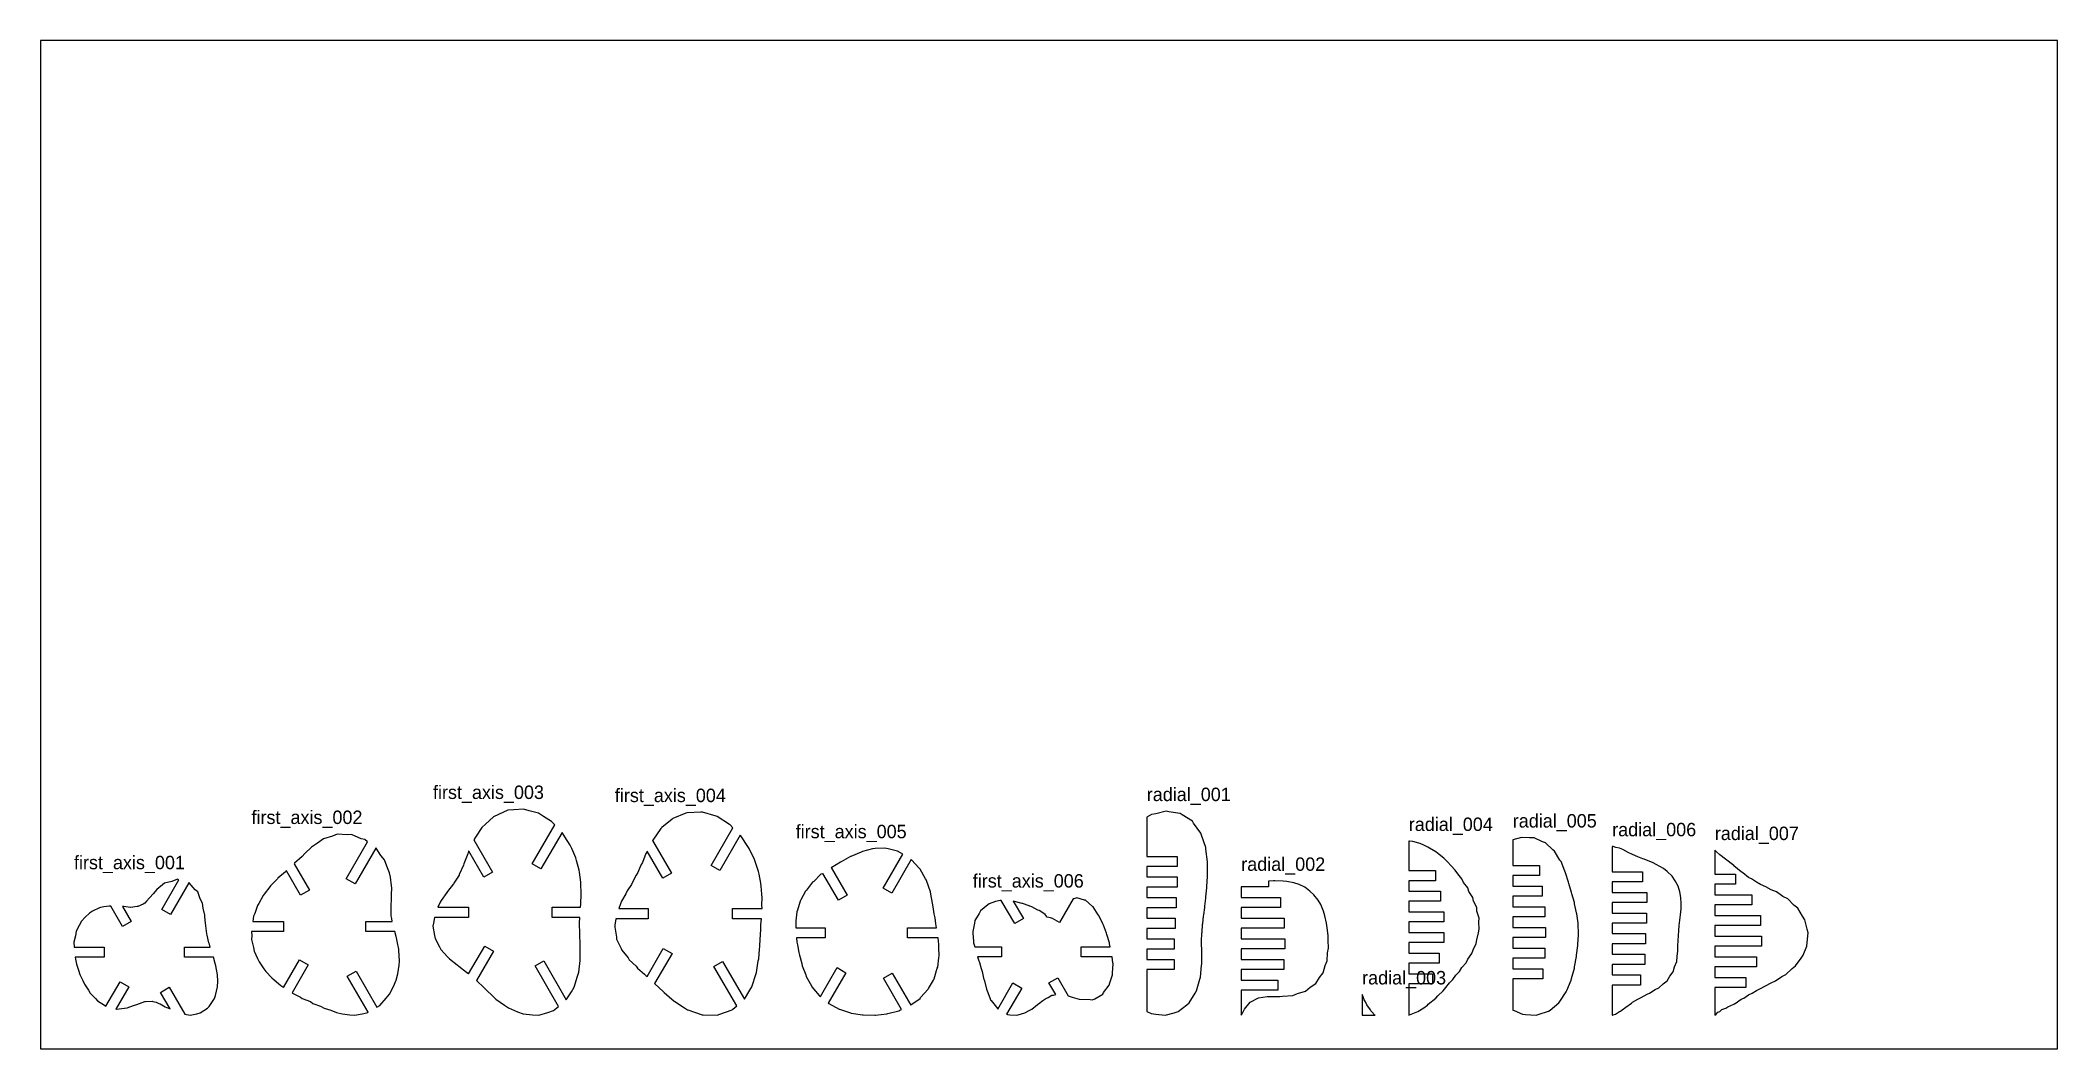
# Model space of a CAD drawing. Header units: metres. Extents: x 0 to 600, y 0 to 300.
import ezdxf

# ---------------------------------------------------------------- set-up
doc = ezdxf.new("R2010")
doc.units = ezdxf.units.M

msp = doc.modelspace()

# ---------------------------------------------------------------- linework, layer by layer
at = {"layer": 'first_axis_001'}
for p, q in [((36.959534, 49.276142), (34.65048, 47.376004)), ((36.126244, 41.400596), (41.232339, 50.244613)), ((39.105792, 49.737166), (36.959534, 49.276142)), ((44.182113, 49.35377), (38.72432, 39.900596)), ((40.833091, 50.386041), (39.105792, 49.737166)), ((41.232339, 50.244613), (40.833091, 50.386041)), ((44.304233, 49.33931), (44.182113, 49.35377)), ((46.07016, 47.254191), (44.304233, 49.33931)), ((17.921898, 42.006483), (17.600833, 41.870918)), ((18.854712, 42.153961), (17.921898, 42.006483)), ((20.421809, 42.371813), (18.854712, 42.153961)), ((20.917519, 42.38321), (20.421809, 42.371813)), ((24.428516, 36.301985), (20.917519, 42.38321)), ((24.878966, 42.298183), (24.448108, 42.268051)), ((24.448108, 42.268051), (27.026592, 37.801985)), ((26.673012, 42.032287), (24.878966, 42.298183)), ((26.782622, 42.024627), (26.673012, 42.032287)), ((26.812349, 42.02236), (26.782622, 42.024627)), ((28.796363, 42.289477), (26.812349, 42.02236)), ((29.000306, 42.279648), (28.796363, 42.289477)), ((30.548959, 42.986815), (29.000306, 42.279648)), ((31.060117, 43.305461), (30.548959, 42.986815)), ((31.530323, 43.861155), (31.060117, 43.305461)), ((33.512656, 46.105533), (31.530323, 43.861155)), ((34.65048, 47.376004), (33.512656, 46.105533)), ((46.814478, 46.69128), (46.07016, 47.254191)), ((47.532443, 44.55462), (46.814478, 46.69128)), ((48.254384, 43.255553), (47.532443, 44.55462)), ((48.378397, 41.823069), (48.254384, 43.255553)), ((11.554703, 36.623205), (10.698297, 34.968747)), ((12.257926, 37.936738), (11.554703, 36.623205)), ((13.333603, 39.103136), (12.257926, 37.936738)), ((14.623088, 40.313167), (13.333603, 39.103136)), ((15.530458, 40.911814), (14.623088, 40.313167)), ((17.600833, 41.870918), (15.530458, 40.911814)), ((27.026592, 37.801985), (24.428516, 36.301985)), ((38.72432, 39.900596), (36.126244, 41.400596)), ((48.912763, 39.749269), (48.378397, 41.823069)), ((48.897202, 39.211433), (48.912763, 39.749269)), ((49.155395, 37.321026), (48.897202, 39.211433)), ((49.194271, 36.689365), (49.155395, 37.321026)), ((49.24797, 36.56086), (49.194271, 36.689365)), ((49.505311, 34.167858), (49.24797, 36.56086)), ((10.420855, 33.568657), (10, 31.685384)), ((10, 31.685384), (10.06702, 30.220761)), ((10.06702, 30.220761), (19.003266, 30.220761)), ((10.698297, 34.968747), (10.420855, 33.568657)), ((19.003266, 30.220761), (19.003266, 27.220761)), ((42.865703, 27.220761), (42.865703, 30.220761)), ((42.865703, 30.220761), (50.546016, 30.220761)), ((49.654179, 33.731683), (49.505311, 34.167858)), ((50.139864, 31.532948), (49.654179, 33.731683)), ((50.279194, 31.069859), (50.139864, 31.532948)), ((50.546016, 30.220761), (50.279194, 31.069859)), ((19.003266, 27.220761), (10.328532, 27.220761)), ((10.328532, 27.220761), (10.457961, 26.654775)), ((10.457961, 26.654775), (10.727796, 25.108445)), ((10.727796, 25.108445), (11.386564, 23.318781)), ((51.475657, 27.220761), (42.865703, 27.220761)), ((52.034357, 25.349724), (51.475657, 27.220761)), ((52.220017, 24.601924), (52.034357, 25.349724)), ((52.690646, 22.015822), (52.220017, 24.601924)), ((11.386564, 23.318781), (11.782532, 22.049827)), ((11.782532, 22.049827), (12.67992, 20.239894)), ((12.67992, 20.239894), (13.149147, 19.176583)), ((13.149147, 19.176583), (14.316747, 17.431428)), ((19.518708, 12.6355), (23.72911, 19.928131)), ((26.327186, 18.428131), (22.461432, 11.732448)), ((23.72911, 19.928131), (26.327186, 18.428131)), ((35.713899, 16.755128), (38.311975, 18.255128)), ((38.311975, 18.255128), (42.930855, 10.254993)), ((52.138559, 15.809796), (52.73798, 18.442572)), ((52.799822, 20.070732), (52.690646, 22.015822)), ((52.73798, 18.442572), (52.799822, 20.070732)), ((14.316747, 17.431428), (14.861086, 16.533228)), ((14.861086, 16.533228), (16.411955, 14.941272)), ((16.411955, 14.941272), (17.0027, 14.258226)), ((17.0027, 14.258226), (19.129377, 12.930067)), ((19.129377, 12.930067), (19.518708, 12.6355)), ((22.619447, 11.718153), (25.815962, 12.123021)), ((25.815962, 12.123021), (27.747385, 12.867799)), ((27.747385, 12.867799), (28.718299, 13.168928)), ((28.718299, 13.168928), (30.272153, 13.739038)), ((30.272153, 13.739038), (31.107279, 14.008011)), ((31.107279, 14.008011), (31.289018, 13.98825)), ((31.289018, 13.98825), (33.249876, 14.085152)), ((33.249876, 14.085152), (33.443382, 14.028713)), ((33.443382, 14.028713), (34.398531, 13.785423)), ((34.398531, 13.785423), (35.279597, 13.459849)), ((35.279597, 13.459849), (35.599877, 13.365038)), ((35.599877, 13.365038), (37.105376, 12.47525)), ((38.562491, 11.821222), (35.713899, 16.755128)), ((37.105376, 12.47525), (38.562491, 11.821222)), ((47.5118, 10.65746), (49.701701, 12.085666)), ((49.701701, 12.085666), (50.222634, 12.572993)), ((50.222634, 12.572993), (51.807861, 14.961018)), ((51.807861, 14.961018), (52.138559, 15.809796)), ((22.461432, 11.732448), (22.491565, 11.723606)), ((22.491565, 11.723606), (22.578433, 11.709119)), ((22.578433, 11.709119), (22.619447, 11.718153)), ((42.930855, 10.254993), (44.545876, 10)), ((44.545876, 10), (46.499785, 10.387464)), ((46.499785, 10.387464), (47.5118, 10.65746))]:
    msp.add_line(p, q, dxfattribs=at)
at = {"layer": 'first_axis_002'}
for p, q in [((82.457876, 61.128661), (80.686579, 59.973167)), ((84.183689, 62.444949), (82.457876, 61.128661)), ((86.875351, 63.185437), (84.183689, 62.444949)), ((88.258744, 63.839392), (86.875351, 63.185437)), ((91.354493, 63.587057), (88.258744, 63.839392)), ((90.996081, 50.540044), (97.336212, 61.521473)), ((92.51552, 63.759325), (91.354493, 63.587057)), ((95.394545, 62.47757), (92.51552, 63.759325)), ((96.492766, 62.257871), (95.394545, 62.47757)), ((97.336212, 61.521473), (96.492766, 62.257871)), ((75.6264, 55.163316), (75.491347, 54.978849)), ((75.491347, 54.978849), (80.008217, 47.155401)), ((77.827456, 57.207081), (75.6264, 55.163316)), ((78.664949, 58.076774), (77.827456, 57.207081)), ((80.686579, 59.973167), (78.664949, 58.076774)), ((99.737192, 59.680093), (93.594157, 49.040044)), ((99.833342, 59.620651), (99.737192, 59.680093)), ((101.292642, 57.464453), (99.833342, 59.620651)), ((102.316315, 56.201392), (101.292642, 57.464453)), ((103.061862, 54.299416), (102.316315, 56.201392)), ((103.848395, 52.357371), (103.061862, 54.299416)), ((68.256901, 48.165497), (66.558836, 45.977133)), ((68.46932, 48.473884), (68.256901, 48.165497)), ((70.506697, 50.485721), (68.46932, 48.473884)), ((70.649423, 50.705714), (70.506697, 50.485721)), ((72.892701, 52.601168), (70.649423, 50.705714)), ((73.031787, 52.815677), (72.892701, 52.601168)), ((73.196153, 52.954242), (73.031787, 52.815677)), ((77.410141, 45.655401), (73.196153, 52.954242)), ((93.594157, 49.040044), (90.996081, 50.540044)), ((104.098368, 51.048058), (103.848395, 52.357371)), ((104.477048, 48.435496), (104.098368, 51.048058)), ((104.503012, 47.895384), (104.477048, 48.435496)), ((64.588804, 42.609857), (63.78635, 40.18427)), ((64.979481, 43.204206), (64.588804, 42.609857)), ((66.251891, 45.544816), (64.979481, 43.204206)), ((66.558836, 45.977133), (66.251891, 45.544816)), ((80.008217, 47.155401), (77.410141, 45.655401)), ((104.309321, 41.548817), (104.311517, 42.183109)), ((104.311517, 42.183109), (104.450767, 44.757309)), ((104.450097, 44.940043), (104.46638, 45.781056)), ((104.450767, 44.757309), (104.450097, 44.940043)), ((104.46638, 45.781056), (104.503012, 47.895384)), ((63.374682, 39.388944), (63.168143, 37.831954)), ((63.168143, 37.831954), (72.343423, 37.831954)), ((63.78635, 40.18427), (63.374682, 39.388944)), ((72.343423, 37.831954), (72.343423, 34.831954)), ((96.851845, 34.831954), (96.851845, 37.831954)), ((96.851845, 37.831954), (104.662707, 37.831954)), ((104.385611, 39.543687), (104.309321, 41.548817)), ((104.492653, 38.715109), (104.385611, 39.543687)), ((104.662707, 37.831954), (104.492653, 38.715109)), ((62.878348, 33.574236), (62.799822, 32.430926)), ((62.799822, 32.430926), (63.375605, 30.142713)), ((72.343423, 34.831954), (62.804107, 34.831954)), ((62.804107, 34.831954), (62.878348, 33.574236)), ((63.375605, 30.142713), (63.609673, 28.994638)), ((105.398806, 34.831954), (96.851845, 34.831954)), ((105.790416, 33.379973), (105.398806, 34.831954)), ((105.919383, 32.976362), (105.790416, 33.379973)), ((106.339516, 31.031958), (105.919383, 32.976362)), ((106.60583, 29.649321), (106.339516, 31.031958)), ((63.609673, 28.994638), (64.59645, 26.814224)), ((64.59645, 26.814224), (65.098928, 25.806462)), ((65.098928, 25.806462), (66.477393, 23.753767)), ((72.337546, 18.222513), (77.09431, 26.461471)), ((79.692386, 24.961471), (74.859686, 16.590988)), ((77.09431, 26.461471), (79.692386, 24.961471)), ((106.29135, 22.23405), (106.700076, 24.859966)), ((106.625042, 29.333002), (106.60583, 29.649321)), ((106.779856, 26.027577), (106.625042, 29.333002)), ((106.700076, 24.859966), (106.779856, 26.027577)), ((66.477393, 23.753767), (67.113867, 22.961711)), ((67.113867, 22.961711), (68.855521, 21.07424)), ((68.855521, 21.07424), (69.496141, 20.483137)), ((69.496141, 20.483137), (71.547823, 18.808804)), ((71.547823, 18.808804), (72.131746, 18.35114)), ((72.131746, 18.35114), (72.337546, 18.222513)), ((91.300865, 21.595962), (93.898941, 23.095962)), ((97.514702, 10.83328), (91.300865, 21.595962)), ((93.898941, 23.095962), (100.113604, 12.331849)), ((103.87824, 16.186813), (105.020603, 18.461496)), ((105.020603, 18.461496), (105.816975, 20.334308)), ((105.816975, 20.334308), (106.29135, 22.23405)), ((74.859686, 16.590988), (74.950816, 16.522851)), ((74.950816, 16.522851), (77.345709, 15.355786)), ((77.345709, 15.355786), (77.915823, 14.924591)), ((77.915823, 14.924591), (80.302432, 13.98372)), ((80.302432, 13.98372), (81.031734, 13.445572)), ((81.031734, 13.445572), (83.289726, 12.686969)), ((83.289726, 12.686969), (84.373998, 12.001063)), ((84.373998, 12.001063), (86.406971, 11.423106)), ((100.113604, 12.331849), (100.975298, 12.870431)), ((100.975298, 12.870431), (102.886586, 14.990026)), ((102.886586, 14.990026), (103.87824, 16.186813)), ((86.406971, 11.423106), (88.06054, 10.711961)), ((88.06054, 10.711961), (89.804769, 10.379158)), ((89.804769, 10.379158), (92.086873, 10.025215)), ((92.086873, 10.025215), (93.531066, 10)), ((93.531066, 10), (96.174308, 10.460064)), ((96.174308, 10.460064), (97.387783, 10.760681)), ((97.387783, 10.760681), (97.514702, 10.83328))]:
    msp.add_line(p, q, dxfattribs=at)
at = {"layer": 'first_axis_003'}
for p, q in [((132.378315, 66.791348), (131.279045, 65.797841)), ((134.753382, 69.005327), (132.378315, 66.791348)), ((136.306501, 69.661612), (134.753382, 69.005327)), ((139.026555, 70.94259), (136.306501, 69.661612)), ((140.825507, 71.009243), (139.026555, 70.94259)), ((143.662033, 71.282463), (140.825507, 71.009243)), ((145.421631, 70.724056), (143.662033, 71.282463)), ((148.148466, 70.051271), (145.421631, 70.724056)), ((146.299434, 55.015043), (152.976018, 66.579225)), ((149.637121, 69.03313), (148.148466, 70.051271)), ((152.077373, 67.564338), (149.637121, 69.03313)), ((152.976018, 66.579225), (152.077373, 67.564338)), ((129.401617, 62.894997), (128.944469, 62.170932)), ((128.944469, 62.170932), (134.497064, 52.553557)), ((131.279045, 65.797841), (129.401617, 62.894997)), ((155.154185, 64.351922), (148.89751, 53.515043)), ((155.236464, 64.268453), (155.154185, 64.351922)), ((155.991688, 63.071637), (155.236464, 64.268453)), ((157.597467, 60.581255), (155.991688, 63.071637)), ((158.068411, 59.544782), (157.597467, 60.581255)), ((125.847518, 54.551543), (124.616242, 51.863199)), ((125.966403, 54.947783), (125.847518, 54.551543)), ((127.111693, 58.0156), (125.966403, 54.947783)), ((127.387645, 58.719667), (127.111693, 58.0156)), ((127.424388, 58.803791), (127.387645, 58.719667)), ((131.898987, 51.053557), (127.424388, 58.803791)), ((148.89751, 53.515043), (146.299434, 55.015043)), ((159.238168, 56.799357), (158.068411, 59.544782)), ((159.503139, 55.972372), (159.238168, 56.799357)), ((160.263914, 53.092313), (159.503139, 55.972372)), ((122.885482, 49.067614), (121.14498, 46.788956)), ((123.008179, 49.278373), (122.885482, 49.067614)), ((124.53348, 51.637189), (123.008179, 49.278373)), ((124.616242, 51.863199), (124.53348, 51.637189)), ((134.497064, 52.553557), (131.898987, 51.053557)), ((160.38493, 52.476912), (160.263914, 53.092313)), ((160.774306, 49.547586), (160.38493, 52.476912)), ((160.804303, 49.129734), (160.774306, 49.547586)), ((160.878347, 46.213837), (160.804303, 49.129734)), ((118.905775, 43.564595), (118.238143, 42.063147)), ((118.238143, 42.063147), (127.304655, 42.063147)), ((119.261776, 44.053342), (118.905775, 43.564595)), ((120.909524, 46.483815), (119.261776, 44.053342)), ((121.14498, 46.788956), (120.909524, 46.483815)), ((127.304655, 42.063147), (127.304655, 39.063147)), ((152.242607, 39.063147), (152.242607, 42.063147)), ((152.242607, 42.063147), (160.641174, 42.063147)), ((160.641174, 42.063147), (160.710699, 42.992628)), ((160.710699, 42.992628), (160.724672, 43.107493)), ((160.724672, 43.107493), (160.867605, 45.968932)), ((160.867605, 45.968932), (160.878347, 46.213837)), ((116.944663, 37.376276), (116.779856, 36.483878)), ((116.779856, 36.483878), (117.260274, 33.716394)), ((117.198603, 39.063147), (116.944663, 37.376276)), ((127.304655, 39.063147), (117.198603, 39.063147)), ((160.449989, 39.063147), (152.242607, 39.063147)), ((160.373528, 37.249518), (160.377453, 37.313745)), ((160.42976, 34.293437), (160.373528, 37.249518)), ((160.377453, 37.313745), (160.449989, 39.063147)), ((117.260274, 33.716394), (117.40186, 32.803117)), ((117.40186, 32.803117), (118.741224, 30.27752)), ((118.741224, 30.27752), (119.149882, 29.502319)), ((127.389866, 22.26271), (132.153774, 30.514042)), ((132.153774, 30.514042), (134.751851, 29.014042)), ((160.431908, 34.103049), (160.42976, 34.293437)), ((160.582401, 30.913735), (160.431908, 34.103049)), ((160.588471, 30.454058), (160.582401, 30.913735)), ((160.60123, 27.046613), (160.588471, 30.454058)), ((119.149882, 29.502319), (121.126201, 27.337224)), ((121.126201, 27.337224), (121.652589, 26.767558)), ((121.652589, 26.767558), (123.933205, 24.923708)), ((123.933205, 24.923708), (124.443018, 24.514175)), ((124.443018, 24.514175), (126.720818, 22.796863)), ((134.751851, 29.014042), (129.70542, 20.273367)), ((147.163618, 24.614442), (149.761694, 26.114442)), ((154.133976, 12.541427), (147.163618, 24.614442)), ((149.761694, 26.114442), (156.426851, 14.570052)), ((160.125895, 22.745856), (160.533943, 26.198045)), ((160.533943, 26.198045), (160.60123, 27.046613)), ((126.720818, 22.796863), (127.180854, 22.440028)), ((127.180854, 22.440028), (127.389866, 22.26271)), ((129.70542, 20.273367), (129.790837, 20.195335)), ((129.790837, 20.195335), (131.879942, 18.197418)), ((131.879942, 18.197418), (132.462867, 17.587391)), ((157.9863, 16.953947), (158.766702, 18.321474)), ((158.766702, 18.321474), (159.803045, 21.525906)), ((159.803045, 21.525906), (160.125895, 22.745856)), ((132.462867, 17.587391), (134.683452, 15.5589)), ((134.683452, 15.5589), (135.523183, 14.736293)), ((135.523183, 14.736293), (138.005085, 12.990388)), ((138.005085, 12.990388), (139.22694, 12.100258)), ((139.22694, 12.100258), (141.959033, 10.979931)), ((152.635914, 11.381426), (154.133976, 12.541427)), ((156.426851, 14.570052), (157.9863, 16.953947)), ((141.959033, 10.979931), (143.568957, 10.328455)), ((143.568957, 10.328455), (146.402262, 10.098206)), ((146.402262, 10.098206), (148.220963, 10)), ((148.220963, 10), (150.920991, 10.790233)), ((150.920991, 10.790233), (152.635914, 11.381426))]:
    msp.add_line(p, q, dxfattribs=at)
at = {"layer": 'first_axis_004'}
for p, q in [((187.891542, 68.29017), (184.890719, 65.801873)), ((188.081314, 68.461685), (187.891542, 68.29017)), ((191.978335, 70.018863), (188.081314, 68.461685)), ((192.350273, 70.176029), (191.978335, 70.018863)), ((196.495268, 70.342168), (192.350273, 70.176029)), ((196.920049, 70.357907), (196.495268, 70.342168)), ((200.987596, 69.158304), (196.920049, 70.357907)), ((201.310955, 69.055687), (200.987596, 69.158304)), ((205.021266, 66.680475), (201.310955, 69.055687)), ((205.15199, 66.591069), (205.021266, 66.680475)), ((206.008004, 65.713388), (205.15199, 66.591069)), ((182.164414, 62.025425), (182.118038, 61.977165)), ((182.118038, 61.977165), (187.766092, 52.194449)), ((184.534833, 65.495117), (182.164414, 62.025425)), ((184.55656, 65.51076), (184.534833, 65.495117)), ((184.890719, 65.801873), (184.55656, 65.51076)), ((199.514178, 54.465752), (206.008004, 65.713388)), ((208.182358, 63.479479), (202.112255, 52.965752)), ((208.264182, 63.395221), (208.182358, 63.479479)), ((208.318733, 63.324978), (208.264182, 63.395221)), ((210.650421, 59.86831), (208.318733, 63.324978)), ((178.619892, 54.630938), (177.728868, 52.456011)), ((179.069512, 55.344975), (178.619892, 54.630938)), ((180.068631, 58.034568), (179.069512, 55.344975)), ((180.447379, 58.542667), (180.068631, 58.034568)), ((180.531108, 58.725808), (180.447379, 58.542667)), ((185.168015, 50.694449), (180.531108, 58.725808)), ((202.112255, 52.965752), (199.514178, 54.465752)), ((210.812739, 59.55495), (210.650421, 59.86831)), ((212.40099, 56.267868), (210.812739, 59.55495)), ((212.58972, 55.700997), (212.40099, 56.267868)), ((213.597896, 52.710484), (212.58972, 55.700997)), ((175.788449, 48.850079), (174.576617, 46.93791)), ((176.242369, 49.727612), (175.788449, 48.850079)), ((177.257354, 51.620605), (176.242369, 49.727612)), ((177.728868, 52.456011), (177.257354, 51.620605)), ((187.766092, 52.194449), (185.168015, 50.694449)), ((213.751293, 51.923126), (213.597896, 52.710484)), ((214.308481, 49.254717), (213.751293, 51.923126)), ((214.401109, 48.302997), (214.308481, 49.254717)), ((214.612181, 45.94146), (214.401109, 48.302997)), ((172.59751, 43.097877), (172.008582, 41.655958)), ((172.883346, 43.876282), (172.59751, 43.097877)), ((174.183853, 46.083554), (172.883346, 43.876282)), ((174.576617, 46.93791), (174.183853, 46.083554)), ((214.655199, 44.88551), (214.612181, 45.94146)), ((214.626276, 42.791466), (214.655199, 44.88551)), ((214.64706, 41.680094), (214.626276, 42.791466)), ((170.906725, 36.765099), (170.878347, 36.197527)), ((170.878347, 36.197527), (171.330885, 33.126579)), ((171.192261, 38.655958), (170.906725, 36.765099)), ((180.811343, 38.655958), (171.192261, 38.655958)), ((172.008582, 41.655958), (180.811343, 41.655958)), ((180.811343, 41.655958), (180.811343, 38.655958)), ((205.892955, 38.655958), (205.892955, 41.655958)), ((205.892955, 41.655958), (214.645083, 41.655958)), ((214.50127, 38.655958), (205.892955, 38.655958)), ((214.30337, 35.695061), (214.322608, 36.808831)), ((214.322608, 36.808831), (214.501361, 38.645908)), ((214.501361, 38.645908), (214.50127, 38.655958)), ((214.645083, 41.655958), (214.64706, 41.680094)), ((171.330885, 33.126579), (171.41054, 32.615518)), ((171.41054, 32.615518), (172.731203, 29.828293)), ((213.859872, 29.558555), (214.015975, 30.440673)), ((214.015975, 30.440673), (214.092675, 32.710039)), ((214.092675, 32.710039), (214.173341, 33.74843)), ((214.173341, 33.74843), (214.30337, 35.695061)), ((172.731203, 29.828293), (172.920482, 29.323307)), ((172.920482, 29.323307), (174.799767, 26.987258)), ((174.799767, 26.987258), (175.107452, 26.468142)), ((175.107452, 26.468142), (177.194025, 24.50353)), ((177.194025, 24.50353), (177.607263, 23.984006)), ((180.438488, 21.425687), (185.28662, 29.822898)), ((187.884697, 28.322898), (182.705582, 19.352409)), ((185.28662, 29.822898), (187.884697, 28.322898)), ((200.324272, 24.443041), (202.922349, 25.943041)), ((207.106648, 12.695622), (200.324272, 24.443041)), ((202.922349, 25.943041), (209.384804, 14.749741)), ((213.048943, 22.685447), (213.51874, 26.119736)), ((213.51874, 26.119736), (213.723191, 26.758618)), ((213.723191, 26.758618), (213.859872, 29.558555)), ((177.607263, 23.984006), (179.708022, 22.1485)), ((179.708022, 22.1485), (180.181968, 21.662078)), ((180.181968, 21.662078), (180.438488, 21.425687)), ((182.705582, 19.352409), (182.792112, 19.276304)), ((182.792112, 19.276304), (185.199528, 16.981824)), ((211.028651, 17.386636), (211.614662, 18.36614)), ((211.614662, 18.36614), (211.660229, 18.419956)), ((211.660229, 18.419956), (212.871294, 22.347433)), ((212.871294, 22.347433), (213.048943, 22.685447)), ((185.199528, 16.981824), (185.571297, 16.700279)), ((185.571297, 16.700279), (188.560899, 14.12956)), ((188.560899, 14.12956), (188.747962, 14.013618)), ((188.747962, 14.013618), (191.593383, 12.182769)), ((191.593383, 12.182769), (192.516584, 11.597756)), ((206.010293, 11.771512), (207.106648, 12.695622)), ((209.384804, 14.749741), (211.028651, 17.386636)), ((192.516584, 11.597756), (192.58473, 11.57018)), ((192.58473, 11.57018), (196.85219, 10.102123)), ((196.85219, 10.102123), (197.15277, 10.085892)), ((197.15277, 10.085892), (201.424812, 10)), ((201.424812, 10), (201.809347, 10.132562)), ((201.809347, 10.132562), (205.719481, 11.517511)), ((205.719481, 11.517511), (206.010293, 11.771512))]:
    msp.add_line(p, q, dxfattribs=at)
at = {"layer": 'first_axis_005'}
for p, q in [((237.946639, 55.525695), (235.377865, 53.888482)), ((238.208266, 55.574202), (237.946639, 55.525695)), ((240.973305, 57.147576), (238.208266, 55.574202)), ((241.073808, 57.199424), (240.973305, 57.147576)), ((241.08113, 57.205233), (241.073808, 57.199424)), ((244.171427, 58.492255), (241.08113, 57.205233)), ((244.514593, 58.64451), (244.171427, 58.492255)), ((247.524236, 59.421365), (244.514593, 58.64451)), ((248.257308, 59.508971), (247.524236, 59.421365)), ((251.163425, 59.604422), (248.257308, 59.508971)), ((250.665469, 47.799637), (256.490396, 57.888707)), ((252.132451, 59.424189), (251.163425, 59.604422)), ((254.905172, 58.737436), (252.132451, 59.424189)), ((259.008789, 56.250692), (253.263545, 46.299637)), ((255.839167, 58.274145), (254.905172, 58.737436)), ((256.490396, 57.888707), (255.839167, 58.274145)), ((259.096417, 56.176488), (259.008789, 56.250692)), ((261.415507, 53.742785), (259.096417, 56.176488)), ((229.673035, 49.582476), (227.848363, 47.175376)), ((230.012024, 49.783706), (229.673035, 49.582476)), ((232.180449, 51.87773), (230.012024, 49.783706)), ((232.585141, 52.011533), (232.180449, 51.87773)), ((232.775271, 52.154909), (232.585141, 52.011533)), ((237.374175, 44.189374), (232.775271, 52.154909)), ((235.377865, 53.888482), (235.251992, 53.865102)), ((235.251992, 53.865102), (239.972251, 45.689374)), ((261.709746, 53.361262), (261.415507, 53.742785)), ((263.307037, 50.575017), (261.709746, 53.361262)), ((263.578051, 50.087206), (263.307037, 50.575017)), ((263.607717, 50.013143), (263.578051, 50.087206)), ((264.709022, 46.619754), (263.607717, 50.013143)), ((226.017079, 43.898745), (225.156225, 41.158285)), ((226.21439, 44.260979), (226.017079, 43.898745)), ((227.581823, 46.903565), (226.21439, 44.260979)), ((227.848363, 47.175376), (227.581823, 46.903565)), ((239.972251, 45.689374), (237.374175, 44.189374)), ((253.263545, 46.299637), (250.665469, 47.799637)), ((264.868793, 45.978576), (264.709022, 46.619754)), ((265.375232, 43.265566), (264.868793, 45.978576)), ((265.586088, 42.213348), (265.375232, 43.265566)), ((265.850943, 40.119358), (265.586088, 42.213348)), ((224.663427, 37.374473), (224.655199, 35.983907)), ((225.045024, 40.678025), (224.657143, 37.985127)), ((224.657143, 37.985127), (224.663427, 37.374473)), ((225.156225, 41.158285), (225.045024, 40.678025)), ((266.113278, 38.900393), (265.850943, 40.119358)), ((266.335578, 37.117017), (266.113278, 38.900393)), ((266.584907, 35.983907), (266.335578, 37.117017)), ((224.655199, 35.983907), (233.381182, 35.983907)), ((233.381182, 32.983907), (224.89114, 32.983907)), ((224.89114, 32.983907), (225.01811, 31.714551)), ((225.01811, 31.714551), (225.216488, 30.919311)), ((225.216488, 30.919311), (225.640974, 28.582931)), ((233.381182, 35.983907), (233.381182, 32.983907)), ((257.892172, 32.983907), (257.892172, 35.983907)), ((257.892172, 35.983907), (266.584907, 35.983907)), ((267.020036, 32.983907), (257.892172, 32.983907)), ((267.248945, 30.955739), (267.020036, 32.983907)), ((267.255236, 30.061702), (267.248945, 30.955739)), ((267.330873, 27.634567), (267.255236, 30.061702)), ((225.640974, 28.582931), (225.82361, 27.772561)), ((225.82361, 27.772561), (226.472019, 25.326939)), ((226.472019, 25.326939), (226.620923, 24.602475)), ((226.620923, 24.602475), (227.639944, 21.953839)), ((232.002674, 15.474729), (236.982213, 24.099544)), ((236.982213, 24.099544), (239.58029, 22.599544)), ((266.762547, 23.923411), (266.906459, 24.207456)), ((266.906459, 24.207456), (267.205637, 27.03368)), ((267.205637, 27.03368), (267.330873, 27.634567)), ((227.639944, 21.953839), (227.781247, 21.442823)), ((227.781247, 21.442823), (229.343806, 18.678204)), ((229.343806, 18.678204), (229.458589, 18.42897)), ((229.458589, 18.42897), (231.654784, 15.778406)), ((239.58029, 22.599544), (234.359576, 13.557002)), ((250.780317, 20.969255), (253.378393, 22.469255)), ((256.152615, 11.664161), (250.780317, 20.969255)), ((253.378393, 22.469255), (258.868637, 12.959873)), ((264.130357, 17.856179), (265.608478, 20.391415)), ((265.608478, 20.391415), (265.826796, 20.792206)), ((265.826796, 20.792206), (265.847893, 20.8142)), ((265.847893, 20.8142), (266.762547, 23.923411)), ((231.654784, 15.778406), (231.696292, 15.725581)), ((231.696292, 15.725581), (232.002674, 15.474729)), ((234.359576, 13.557002), (234.448506, 13.485055)), ((234.448506, 13.485055), (234.500144, 13.445978)), ((234.500144, 13.445978), (237.595719, 11.790597)), ((258.868637, 12.959873), (258.940145, 13.050929)), ((258.940145, 13.050929), (261.658544, 14.913369)), ((261.658544, 14.913369), (261.810263, 15.229349)), ((261.810263, 15.229349), (264.074533, 17.66255)), ((264.074533, 17.66255), (264.130357, 17.856179)), ((237.595719, 11.790597), (237.718876, 11.714686)), ((237.718876, 11.714686), (241.00345, 10.664853)), ((241.00345, 10.664853), (241.168905, 10.590721)), ((241.168905, 10.590721), (244.553795, 10.089029)), ((244.553795, 10.089029), (244.744739, 10.042649)), ((244.744739, 10.042649), (248.159995, 10)), ((248.159995, 10), (248.385725, 10.002166)), ((248.385725, 10.002166), (251.773864, 10.357305)), ((251.773864, 10.357305), (252.049363, 10.446846)), ((252.049363, 10.446846), (255.332433, 11.227414)), ((255.332433, 11.227414), (255.628552, 11.443211)), ((255.628552, 11.443211), (256.152615, 11.664161))]:
    msp.add_line(p, q, dxfattribs=at)
at = {"layer": 'first_axis_006'}
for p, q in [((281.856521, 42.754263), (279.643018, 40.969718)), ((282.215699, 43.103011), (281.856521, 42.754263)), ((284.047732, 43.759575), (282.215699, 43.103011)), ((285.508948, 44.124819), (284.047732, 43.759575)), ((285.816286, 44.101938), (285.508948, 44.124819)), ((289.793627, 37.212981), (285.816286, 44.101938)), ((292.037075, 43.218243), (289.388714, 43.914312)), ((289.388714, 43.914312), (292.391703, 38.712981)), ((292.237286, 43.161415), (292.037075, 43.218243)), ((292.399839, 43.090098), (292.237286, 43.161415)), ((294.873669, 42.199308), (292.399839, 43.090098)), ((296.641632, 41.228039), (294.873669, 42.199308)), ((307.202479, 44.588081), (303.150231, 37.569382)), ((307.351268, 44.619812), (307.202479, 44.588081)), ((308.281114, 44.923364), (307.351268, 44.619812)), ((310.585468, 44.210798), (308.281114, 44.923364)), ((310.850132, 44.179497), (310.585468, 44.210798)), ((312.94548, 42.300714), (310.850132, 44.179497)), ((313.100658, 42.212738), (312.94548, 42.300714)), ((314.659307, 39.79464), (313.100658, 42.212738)), ((277.817294, 37.294782), (277.330873, 34.824896)), ((277.985803, 38.089882), (277.817294, 37.294782)), ((279.234311, 40.210523), (277.985803, 38.089882)), ((279.643018, 40.969718), (279.234311, 40.210523)), ((292.391703, 38.712981), (289.793627, 37.212981)), ((297.064457, 41.101752), (296.641632, 41.228039)), ((297.876438, 40.647945), (297.064457, 41.101752)), ((298.874278, 39.939285), (297.876438, 40.647945)), ((299.475896, 39.087883), (298.874278, 39.939285)), ((300.396994, 38.890619), (299.475896, 39.087883)), ((301.050705, 38.724975), (300.396994, 38.890619)), ((301.076871, 38.766437), (301.050705, 38.724975)), ((303.150231, 37.569382), (301.076871, 38.766437)), ((314.855334, 39.590405), (314.659307, 39.79464)), ((315.977938, 37.096823), (314.855334, 39.590405)), ((316.178731, 36.770467), (315.977938, 37.096823)), ((317.057422, 34.319777), (316.178731, 36.770467)), ((277.330873, 34.824896), (277.340869, 34.35224)), ((277.340869, 34.35224), (277.533107, 31.854152)), ((277.533107, 31.854152), (277.568208, 31.574905)), ((277.568208, 31.574905), (277.570933, 31.526462)), ((277.570933, 31.526462), (277.911054, 30.324023)), ((277.911054, 30.324023), (285.841011, 30.324023)), ((285.841011, 30.324023), (285.841011, 27.324023)), ((309.573502, 27.324023), (309.573502, 30.324023)), ((309.573502, 30.324023), (318.233577, 30.324023)), ((317.199527, 33.954331), (317.057422, 34.319777)), ((317.967678, 31.453023), (317.199527, 33.954331)), ((318.020887, 31.177572), (317.967678, 31.453023)), ((318.233577, 30.324023), (318.020887, 31.177572)), ((285.841011, 27.324023), (278.776539, 27.324023)), ((278.776539, 27.324023), (279.066501, 26.427357)), ((279.066501, 26.427357), (279.314178, 25.626945)), ((279.314178, 25.626945), (279.808571, 23.8366)), ((318.834737, 27.324023), (309.573502, 27.324023)), ((319.030682, 25.552318), (318.834737, 27.324023)), ((318.873229, 22.589159), (319.078445, 25.270212)), ((319.078445, 25.270212), (319.030682, 25.552318)), ((279.808571, 23.8366), (280.106408, 22.921899)), ((280.106408, 22.921899), (280.540556, 20.978905)), ((280.540556, 20.978905), (280.805953, 20.158887)), ((280.805953, 20.158887), (281.411203, 17.71131)), ((284.804666, 11.793932), (289.282278, 19.549383)), ((291.880354, 18.049383), (287.394387, 10.27946)), ((289.282278, 19.549383), (291.880354, 18.049383)), ((299.99208, 19.548741), (302.590157, 21.048741)), ((301.985368, 16.096266), (299.99208, 19.548741)), ((302.590157, 21.048741), (305.655762, 15.738958)), ((316.225162, 16.700476), (317.924983, 18.856185)), ((317.924983, 18.856185), (318.046743, 19.577396)), ((318.046743, 19.577396), (318.897262, 22.003363)), ((318.897262, 22.003363), (318.873229, 22.589159)), ((281.411203, 17.71131), (281.585804, 17.245507)), ((281.585804, 17.245507), (282.73663, 14.361066)), ((282.73663, 14.361066), (282.764376, 14.296742)), ((282.764376, 14.296742), (282.771892, 14.286701)), ((282.771892, 14.286701), (284.759686, 11.826291)), ((294.889818, 11.79381), (295.972274, 12.670519)), ((295.972274, 12.670519), (296.589088, 13.144726)), ((296.589088, 13.144726), (296.880349, 13.332151)), ((296.880349, 13.332151), (298.192943, 14.319954)), ((298.192943, 14.319954), (299.029373, 14.881771)), ((299.029373, 14.881771), (299.72922, 15.224525)), ((299.72922, 15.224525), (300.880897, 15.879919)), ((300.880897, 15.879919), (301.362738, 15.926478)), ((301.362738, 15.926478), (301.985368, 16.096266)), ((305.655762, 15.738958), (306.923223, 15.273093)), ((306.923223, 15.273093), (308.979753, 14.69336)), ((308.979753, 14.69336), (312.231666, 14.6296)), ((312.231666, 14.6296), (312.976772, 14.560906)), ((312.976772, 14.560906), (313.649099, 14.812342)), ((313.649099, 14.812342), (315.979752, 16.195753)), ((315.979752, 16.195753), (316.225162, 16.700476)), ((284.759686, 11.826291), (284.804666, 11.793932)), ((287.394387, 10.27946), (287.492376, 10.223203)), ((287.492376, 10.223203), (287.631794, 10.180353)), ((287.631794, 10.180353), (288.322576, 10.109072)), ((288.322576, 10.109072), (290.358063, 10)), ((290.358063, 10), (290.794871, 10.054026)), ((290.794871, 10.054026), (292.830759, 10.696805)), ((292.830759, 10.696805), (294.109234, 11.342143)), ((294.109234, 11.342143), (294.889818, 11.79381))]:
    msp.add_line(p, q, dxfattribs=at)
at = {"layer": 'radial_001'}
for p, q in [((330.475251, 69.682748), (329.078445, 68.826603)), ((329.078445, 68.826603), (329.078445, 57.22056)), ((331.795386, 69.893038), (330.475251, 69.682748)), ((334.813091, 70.657818), (331.795386, 69.893038)), ((335.656857, 70.458354), (334.813091, 70.657818)), ((339.052418, 69.986688), (335.656857, 70.458354)), ((339.596849, 69.56778), (339.052418, 69.986688)), ((342.640629, 67.664497), (339.596849, 69.56778)), ((342.963657, 67.134414), (342.640629, 67.664497)), ((345.197968, 64.091891), (342.963657, 67.134414)), ((345.35598, 63.527364), (345.197968, 64.091891)), ((346.642133, 59.877755), (345.35598, 63.527364)), ((329.078445, 57.22056), (338.126542, 57.22056)), ((338.126542, 54.22056), (329.078445, 54.22056)), ((329.078445, 54.22056), (329.078445, 51.077933)), ((338.126542, 57.22056), (338.126542, 54.22056)), ((346.692413, 59.336846), (346.642133, 59.877755)), ((347.174861, 55.608746), (346.692413, 59.336846)), ((347.149573, 51.673544), (347.175827, 55.126783)), ((347.175827, 55.126783), (347.174861, 55.608746)), ((329.078445, 51.077933), (338.104578, 51.077933)), ((338.104578, 48.077933), (329.078445, 48.077933)), ((329.078445, 48.077933), (329.078445, 44.935307)), ((338.104578, 51.077933), (338.104578, 48.077933)), ((346.898457, 48.206957), (347.145155, 51.256486)), ((346.902524, 47.837004), (346.898457, 48.206957)), ((347.145155, 51.256486), (347.149573, 51.673544)), ((329.078445, 44.935307), (337.830573, 44.935307)), ((337.830573, 44.935307), (337.830573, 41.935307)), ((346.055311, 39.773208), (346.31728, 42.042743)), ((346.31728, 42.042743), (346.341189, 42.380402)), ((346.341189, 42.380402), (346.613986, 44.806352)), ((346.613986, 44.806352), (346.614189, 45.152717)), ((346.614189, 45.152717), (346.902524, 47.837004)), ((337.830573, 41.935307), (329.078445, 41.935307)), ((329.078445, 41.935307), (329.078445, 38.79268)), ((329.078445, 38.79268), (337.477013, 38.79268)), ((337.477013, 38.79268), (337.477013, 35.79268)), ((345.513643, 34.688588), (345.685817, 36.905984)), ((345.685817, 36.905984), (345.757868, 37.242809)), ((345.757868, 37.242809), (346.000594, 39.438697)), ((346.000594, 39.438697), (346.055311, 39.773208)), ((337.477013, 35.79268), (329.078445, 35.79268)), ((329.078445, 35.79268), (329.078445, 32.650054)), ((329.078445, 32.650054), (337.248843, 32.650054)), ((337.248843, 32.650054), (337.248843, 29.650054)), ((345.377116, 31.555111), (345.405533, 31.957848)), ((345.432277, 28.864352), (345.377116, 31.555111)), ((345.405533, 31.957848), (345.452573, 34.333314)), ((345.452573, 34.333314), (345.513643, 34.688588)), ((337.248843, 29.650054), (329.078445, 29.650054)), ((329.078445, 29.650054), (329.078445, 26.507427)), ((329.078445, 26.507427), (337.250199, 26.507427)), ((337.250199, 26.507427), (337.250199, 23.507427)), ((345.024029, 21.286764), (345.383507, 24.721033)), ((345.383507, 24.721033), (345.419645, 25.284493)), ((345.419645, 25.284493), (345.425498, 28.385562)), ((345.425498, 28.385562), (345.432277, 28.864352)), ((337.250199, 23.507427), (329.078445, 23.507427)), ((329.078445, 23.507427), (329.078445, 11.092042)), ((343.853946, 17.206086), (344.881829, 20.658511)), ((344.881829, 20.658511), (345.024029, 21.286764)), ((338.433341, 11.054313), (340.990785, 13.006253)), ((340.990785, 13.006253), (341.65134, 13.595418)), ((341.65134, 13.595418), (343.51425, 16.559201)), ((343.51425, 16.559201), (343.853946, 17.206086)), ((329.078445, 11.092042), (330.395673, 10.468122)), ((330.395673, 10.468122), (331.813533, 10.265976)), ((331.813533, 10.265976), (334.515292, 10)), ((334.515292, 10), (337.206617, 10.667447)), ((337.206617, 10.667447), (338.433341, 11.054313))]:
    msp.add_line(p, q, dxfattribs=at)
at = {"layer": 'radial_002'}
for p, q in [((365.280322, 48.105516), (357.175827, 48.105516)), ((357.175827, 48.105516), (357.175827, 44.96289)), ((365.511491, 49.859972), (365.280322, 49.86259)), ((365.280322, 49.86259), (365.280322, 48.105516)), ((366.747373, 49.90275), (365.511491, 49.859972)), ((367.14633, 49.892704), (366.747373, 49.90275)), ((369.636464, 49.856296), (367.14633, 49.892704)), ((370.758741, 49.727776), (369.636464, 49.856296)), ((372.86933, 49.320293), (370.758741, 49.727776)), ((374.414273, 48.793799), (372.86933, 49.320293)), ((376.063404, 48.003224), (374.414273, 48.793799)), ((377.613616, 46.893623), (376.063404, 48.003224)), ((357.175827, 44.96289), (368.825681, 44.96289)), ((368.825681, 44.96289), (368.825681, 41.96289)), ((378.799639, 45.812848), (377.613616, 46.893623)), ((380.029062, 44.154308), (378.799639, 45.812848)), ((380.81221, 42.895772), (380.029062, 44.154308)), ((381.613412, 40.872504), (380.81221, 42.895772)), ((368.825681, 41.96289), (357.175827, 41.96289)), ((357.175827, 41.96289), (357.175827, 38.820263)), ((357.175827, 38.820263), (369.973526, 38.820263)), ((369.973526, 38.820263), (369.973526, 35.820263)), ((382.079671, 39.522385), (381.613412, 40.872504)), ((382.538412, 37.324591), (382.079671, 39.522385)), ((382.758895, 35.928827), (382.538412, 37.324591)), ((369.973526, 35.820263), (357.175827, 35.820263)), ((357.175827, 35.820263), (357.175827, 32.677636)), ((357.175827, 32.677636), (370.137612, 32.677636)), ((370.137612, 32.677636), (370.137612, 29.677636)), ((383.016792, 33.658164), (382.758895, 35.928827)), ((383.015269, 32.233373), (383.016792, 33.658164)), ((383.123292, 29.914735), (383.015269, 32.233373)), ((370.137612, 29.677636), (357.175827, 29.677636)), ((357.175827, 29.677636), (357.175827, 26.53501)), ((357.175827, 26.53501), (369.85609, 26.53501)), ((369.85609, 26.53501), (369.85609, 23.53501)), ((381.546125, 22.533631), (382.108689, 24.728188)), ((382.108689, 24.728188), (382.722339, 26.146688)), ((382.722339, 26.146688), (382.862108, 28.474069)), ((382.862108, 28.474069), (383.123292, 29.914735)), ((369.85609, 23.53501), (357.175827, 23.53501)), ((357.175827, 23.53501), (357.175827, 20.392383)), ((357.175827, 20.392383), (368.091412, 20.392383)), ((368.091412, 20.392383), (368.091412, 17.392383)), ((376.253516, 17.111227), (377.688779, 18.323312)), ((377.688779, 18.323312), (379.381177, 19.402204)), ((379.381177, 19.402204), (380.454697, 21.220192)), ((380.454697, 21.220192), (381.546125, 22.533631)), ((368.091412, 17.392383), (357.175827, 17.392383)), ((357.175827, 17.392383), (357.175827, 10)), ((358.159413, 11.713723), (359.878845, 13.793858)), ((359.878845, 13.793858), (360.039189, 13.936689)), ((360.039189, 13.936689), (362.285972, 15.143812)), ((362.285972, 15.143812), (364.927787, 15.50352)), ((364.927787, 15.50352), (365.133623, 15.553149)), ((365.133623, 15.553149), (365.511493, 15.557643)), ((365.511493, 15.557643), (368.625804, 15.495533)), ((368.625804, 15.495533), (369.453171, 15.612506)), ((369.453171, 15.612506), (372.493496, 15.853797)), ((372.493496, 15.853797), (373.882427, 16.412558)), ((373.882427, 16.412558), (376.253516, 17.111227)), ((357.175827, 10), (357.407239, 10.38224)), ((357.407239, 10.38224), (358.159413, 11.713723))]:
    msp.add_line(p, q, dxfattribs=at)
at = {"layer": 'radial_003'}
for p, q in [((393.33223, 15.680315), (393.123292, 16.109723)), ((393.123292, 16.109723), (393.123292, 10)), ((393.757532, 14.556468), (393.33223, 15.680315)), ((394.106878, 13.974544), (393.757532, 14.556468)), ((394.555071, 13.02938), (394.106878, 13.974544)), ((395.573566, 11.536438), (394.555071, 13.02938)), ((393.123292, 10), (397.015719, 10)), ((395.71081, 11.295656), (395.573566, 11.536438)), ((395.986654, 10.995838), (395.71081, 11.295656)), ((396.860439, 10.103624), (395.986654, 10.995838)), ((397.015719, 10), (396.860439, 10.103624))]:
    msp.add_line(p, q, dxfattribs=at)
at = {"layer": 'radial_004'}
for p, q in [((407.269226, 61.717648), (407.015719, 61.765854)), ((407.015719, 61.765854), (407.015719, 52.978486)), ((408.197401, 61.638072), (407.269226, 61.717648)), ((410.001181, 61.127218), (408.197401, 61.638072)), ((410.368865, 61.035125), (410.001181, 61.127218)), ((411.456749, 60.547422), (410.368865, 61.035125)), ((412.655198, 59.997124), (411.456749, 60.547422)), ((413.186455, 59.70033), (412.655198, 59.997124)), ((415.05628, 58.565155), (413.186455, 59.70033)), ((416.030483, 57.797059), (415.05628, 58.565155)), ((417.434114, 56.676899), (416.030483, 57.797059)), ((418.550009, 55.567915), (417.434114, 56.676899)), ((419.610739, 54.439124), (418.550009, 55.567915)), ((420.773182, 53.129071), (419.610739, 54.439124)), ((407.015719, 52.978486), (414.970402, 52.978486)), ((414.970402, 49.978486), (407.015719, 49.978486)), ((407.015719, 49.978486), (407.015719, 46.835859)), ((414.970402, 52.978486), (414.970402, 49.978486)), ((421.556366, 51.985373), (420.773182, 53.129071)), ((422.761781, 50.560411), (421.556366, 51.985373)), ((423.308358, 49.406521), (422.761781, 50.560411)), ((424.550333, 47.872046), (423.308358, 49.406521)), ((407.015719, 46.835859), (416.490576, 46.835859)), ((416.490576, 43.835859), (407.015719, 43.835859)), ((407.015719, 43.835859), (407.015719, 40.693233)), ((416.490576, 46.835859), (416.490576, 43.835859)), ((424.891289, 46.717879), (424.550333, 47.872046)), ((426.094271, 45.024505), (424.891289, 46.717879)), ((426.25949, 43.881652), (426.094271, 45.024505)), ((427.267529, 41.986642), (426.25949, 43.881652)), ((407.015719, 40.693233), (417.452468, 40.693233)), ((417.452468, 37.693233), (407.015719, 37.693233)), ((407.015719, 37.693233), (407.015719, 34.550606)), ((417.452468, 40.693233), (417.452468, 37.693233)), ((427.291085, 40.864212), (427.267529, 41.986642)), ((427.915282, 38.788221), (427.291085, 40.864212)), ((427.832084, 37.686987), (427.915282, 38.788221)), ((427.928659, 35.531134), (427.832084, 37.686987)), ((407.015719, 34.550606), (417.39695, 34.550606)), ((417.39695, 31.550606), (407.015719, 31.550606)), ((407.015719, 31.550606), (407.015719, 28.40798)), ((417.39695, 34.550606), (417.39695, 31.550606)), ((426.120177, 29.383058), (427.044563, 31.259937)), ((427.044563, 31.259937), (427.297697, 32.355353)), ((427.297697, 32.355353), (427.761338, 34.440853)), ((427.761338, 34.440853), (427.928659, 35.531134)), ((407.015719, 28.40798), (416.049459, 28.40798)), ((416.049459, 25.40798), (407.015719, 25.40798)), ((407.015719, 25.40798), (407.015719, 22.265353)), ((416.049459, 28.40798), (416.049459, 25.40798)), ((422.141269, 23.007802), (422.826479, 24.185489)), ((422.826479, 24.185489), (424.061411, 25.528783)), ((424.061411, 25.528783), (424.56846, 26.669774)), ((424.56846, 26.669774), (425.757006, 28.269081)), ((425.757006, 28.269081), (426.120177, 29.383058)), ((407.015719, 22.265353), (414.037712, 22.265353)), ((414.037712, 19.265353), (407.015719, 19.265353)), ((407.015719, 19.265353), (407.015719, 10)), ((414.037712, 22.265353), (414.037712, 19.265353)), ((417.204625, 17.24769), (417.990408, 18.204809)), ((417.990408, 18.204809), (419.168407, 19.537972)), ((419.168407, 19.537972), (420.11717, 20.604255)), ((420.11717, 20.604255), (421.019049, 21.839102)), ((421.019049, 21.839102), (422.141269, 23.007802)), ((409.684075, 11.092066), (411.456749, 12.188309)), ((411.456749, 12.188309), (412.538783, 12.925554)), ((412.538783, 12.925554), (412.808181, 13.197067)), ((412.808181, 13.197067), (415.021683, 15.012501)), ((415.021683, 15.012501), (415.635758, 15.740958)), ((415.635758, 15.740958), (417.204625, 17.24769)), ((407.015719, 10), (407.269226, 10.056343)), ((407.269226, 10.056343), (409.684075, 11.092066))]:
    msp.add_line(p, q, dxfattribs=at)
at = {"layer": 'radial_005'}
for p, q in [((440.562633, 62.797368), (437.928659, 62.121771)), ((437.928659, 62.121771), (437.928659, 54.477485)), ((442.902339, 62.695602), (440.562633, 62.797368)), ((444.282579, 62.679356), (442.902339, 62.695602)), ((446.810213, 61.543154), (444.282579, 62.679356)), ((447.646632, 61.258594), (446.810213, 61.543154)), ((449.81218, 59.171834), (447.646632, 61.258594)), ((437.928659, 54.477485), (445.858616, 54.477485)), ((445.858616, 54.477485), (445.858616, 51.477485)), ((450.34139, 58.771928), (449.81218, 59.171834)), ((451.959871, 56.102134), (450.34139, 58.771928)), ((452.289946, 55.661755), (451.959871, 56.102134)), ((453.442196, 52.802021), (452.289946, 55.661755)), ((445.858616, 51.477485), (437.928659, 51.477485)), ((437.928659, 51.477485), (437.928659, 48.334859)), ((437.928659, 48.334859), (446.659079, 48.334859)), ((446.659079, 48.334859), (446.659079, 45.334859)), ((453.637991, 52.361071), (453.442196, 52.802021)), ((454.529295, 49.562699), (453.637991, 52.361071)), ((454.635369, 49.141237), (454.529295, 49.562699)), ((455.440389, 46.467067), (454.635369, 49.141237)), ((446.659079, 45.334859), (437.928659, 45.334859)), ((437.928659, 45.334859), (437.928659, 42.192232)), ((437.928659, 42.192232), (447.503706, 42.192232)), ((447.503706, 42.192232), (447.503706, 39.192232)), ((455.490137, 46.073166), (455.440389, 46.467067)), ((456.256836, 43.457024), (455.490137, 46.073166)), ((456.27733, 43.090878), (456.256836, 43.457024)), ((456.928793, 40.440059), (456.27733, 43.090878)), ((447.503706, 39.192232), (437.928659, 39.192232)), ((437.928659, 39.192232), (437.928659, 36.049606)), ((437.928659, 36.049606), (447.713607, 36.049606)), ((447.713607, 36.049606), (447.713607, 33.049606)), ((456.942013, 40.095489), (456.928793, 40.440059)), ((457.355425, 37.364644), (456.942013, 40.095489)), ((457.375581, 37.030133), (457.355425, 37.364644)), ((457.475237, 34.229087), (457.375581, 37.030133)), ((447.713607, 33.049606), (437.928659, 33.049606)), ((437.928659, 33.049606), (437.928659, 29.906979)), ((456.905653, 27.772411), (457.334752, 30.686053)), ((457.305102, 31.040309), (457.50494, 33.890666)), ((457.334752, 30.686053), (457.305102, 31.040309)), ((457.50494, 33.890666), (457.475237, 34.229087)), ((437.928659, 29.906979), (447.512246, 29.906979)), ((447.512246, 26.906979), (437.928659, 26.906979)), ((437.928659, 26.906979), (437.928659, 23.764353)), ((447.512246, 29.906979), (447.512246, 26.906979)), ((456.269787, 23.975398), (456.299268, 24.372885)), ((456.299268, 24.372885), (456.91701, 27.39607)), ((456.91701, 27.39607), (456.905653, 27.772411)), ((437.928659, 23.764353), (446.864905, 23.764353)), ((446.864905, 20.764353), (437.928659, 20.764353)), ((437.928659, 20.764353), (437.928659, 11.462794)), ((446.864905, 23.764353), (446.864905, 20.764353)), ((454.011925, 17.26772), (455.304596, 20.420365)), ((455.304596, 20.420365), (455.399681, 20.830108)), ((455.399681, 20.830108), (456.269787, 23.975398)), ((449.041746, 11.474848), (451.612636, 13.631617)), ((451.612636, 13.631617), (451.922589, 13.998131)), ((451.922589, 13.998131), (453.82426, 16.864197)), ((453.82426, 16.864197), (454.011925, 17.26772)), ((437.928659, 11.462794), (438.334864, 11.325405)), ((438.334864, 11.325405), (440.825968, 10.280121)), ((440.825968, 10.280121), (441.752492, 10.170724)), ((441.752492, 10.170724), (444.854571, 10)), ((444.854571, 10), (445.517303, 10.133304)), ((445.517303, 10.133304), (448.576105, 11.191776)), ((448.576105, 11.191776), (449.041746, 11.474848))]:
    msp.add_line(p, q, dxfattribs=at)
at = {"layer": 'radial_006'}
for p, q in [((467.762291, 60.188503), (467.50494, 60.188675)), ((467.50494, 60.188675), (467.50494, 52.644915)), ((468.613772, 59.895389), (467.762291, 60.188503)), ((469.642067, 59.669767), (468.613772, 59.895389)), ((470.631409, 59.230269), (469.642067, 59.669767)), ((472.294806, 58.385812), (470.631409, 59.230269)), ((473.593062, 57.734341), (472.294806, 58.385812)), ((475.11437, 57.081313), (473.593062, 57.734341)), ((476.584374, 56.488565), (475.11437, 57.081313)), ((476.968909, 56.359326), (476.584374, 56.488565)), ((479.682102, 55.254324), (476.968909, 56.359326)), ((480.628323, 54.815493), (479.682102, 55.254324)), ((482.723012, 53.628567), (480.628323, 54.815493)), ((467.50494, 52.644915), (476.482322, 52.644915)), ((476.482322, 49.644915), (467.50494, 49.644915)), ((467.50494, 49.644915), (467.50494, 46.502288)), ((476.482322, 52.644915), (476.482322, 49.644915)), ((483.856852, 52.728268), (482.723012, 53.628567)), ((485.328566, 51.339482), (483.856852, 52.728268)), ((486.260636, 49.937154), (485.328566, 51.339482)), ((487.126995, 48.381349), (486.260636, 49.937154)), ((487.62189, 46.62664), (487.126995, 48.381349)), ((467.50494, 46.502288), (477.763719, 46.502288)), ((477.763719, 43.502288), (467.50494, 43.502288)), ((467.50494, 43.502288), (467.50494, 40.359661)), ((477.763719, 46.502288), (477.763719, 43.502288)), ((487.968193, 45.00456), (487.62189, 46.62664)), ((488.035504, 43.142539), (487.968193, 45.00456)), ((488.017086, 41.554678), (488.035504, 43.142539)), ((467.50494, 40.359661), (477.704479, 40.359661)), ((477.704479, 37.359661), (467.50494, 37.359661)), ((467.50494, 37.359661), (467.50494, 34.217035)), ((477.704479, 40.359661), (477.704479, 37.359661)), ((487.319476, 35.197562), (487.476246, 36.622353)), ((487.476246, 36.622353), (487.666804, 38.274913)), ((487.666804, 38.274913), (487.848596, 39.773898)), ((487.848596, 39.773898), (488.017086, 41.554678)), ((467.50494, 34.217035), (477.376597, 34.217035)), ((477.376597, 31.217035), (467.50494, 31.217035)), ((467.50494, 31.217035), (467.50494, 28.074408)), ((477.376597, 34.217035), (477.376597, 31.217035)), ((487.057818, 30.572534), (487.161422, 32.186747)), ((487.067074, 29.095001), (487.057818, 30.572534)), ((487.161422, 32.186747), (487.203867, 33.60595)), ((487.203867, 33.60595), (487.319476, 35.197562)), ((467.50494, 28.074408), (477.170341, 28.074408)), ((477.170341, 25.074408), (467.50494, 25.074408)), ((467.50494, 25.074408), (467.50494, 21.931782)), ((477.170341, 28.074408), (477.170341, 25.074408)), ((485.672825, 22.85334), (486.087438, 24.379489)), ((486.087438, 24.379489), (486.688711, 25.920543)), ((486.688711, 25.920543), (486.800779, 27.457049)), ((486.800779, 27.457049), (487.067074, 29.095001)), ((467.50494, 21.931782), (475.925744, 21.931782)), ((475.925744, 18.931782), (467.50494, 18.931782)), ((467.50494, 18.931782), (467.50494, 10)), ((475.925744, 21.931782), (475.925744, 18.931782)), ((480.336314, 17.569829), (481.420384, 18.069184)), ((481.420384, 18.069184), (482.693856, 19.313784)), ((482.693856, 19.313784), (483.870783, 20.174238)), ((483.870783, 20.174238), (484.700993, 21.593193)), ((484.700993, 21.593193), (485.672825, 22.85334)), ((470.512499, 11.598718), (471.580889, 12.357055)), ((471.580889, 12.357055), (473.213285, 13.557166)), ((473.213285, 13.557166), (473.553282, 13.819591)), ((473.553282, 13.819591), (475.11437, 14.69488)), ((475.11437, 14.69488), (475.704427, 15.028156)), ((475.704427, 15.028156), (475.883274, 15.120897)), ((475.883274, 15.120897), (477.938059, 16.202811)), ((477.938059, 16.202811), (478.652525, 16.48257)), ((478.652525, 16.48257), (480.336314, 17.569829)), ((467.50494, 10), (467.591732, 10.003391)), ((467.591732, 10.003391), (467.762291, 10.084552)), ((467.762291, 10.084552), (468.514519, 10.241892)), ((468.514519, 10.241892), (469.642066, 11.017943)), ((469.642066, 11.017943), (469.963183, 11.149318)), ((469.963183, 11.149318), (470.512499, 11.598718))]:
    msp.add_line(p, q, dxfattribs=at)
at = {"layer": 'radial_007'}
for p, q in [((498.398649, 58.662031), (498.035504, 59.059326)), ((498.035504, 59.059326), (498.035504, 51.92642)), ((499.473949, 57.630567), (498.398649, 58.662031)), ((501.18587, 56.353376), (499.473949, 57.630567)), ((503.638008, 54.447926), (501.18587, 56.353376)), ((503.647531, 54.439481), (503.638008, 54.447926)), ((503.661472, 54.426886), (503.647531, 54.439481)), ((505.851223, 52.615812), (503.661472, 54.426886)), ((498.035504, 51.92642), (504.166713, 51.92642)), ((504.166713, 48.92642), (498.035504, 48.92642)), ((498.035504, 48.92642), (498.035504, 45.783793)), ((504.166713, 51.92642), (504.166713, 48.92642)), ((506.353852, 52.331829), (505.851223, 52.615812)), ((508.02692, 50.960896), (506.353852, 52.331829)), ((508.892525, 50.502786), (508.02692, 50.960896)), ((510.422409, 49.521508), (508.892525, 50.502786)), ((511.652529, 48.892325), (510.422409, 49.521508)), ((513.225759, 48.172624), (511.652529, 48.892325)), ((514.820879, 47.276575), (513.225759, 48.172624)), ((498.035504, 45.783793), (509.061917, 45.783793)), ((509.061917, 42.783793), (498.035504, 42.783793)), ((498.035504, 42.783793), (498.035504, 39.641167)), ((509.061917, 45.783793), (509.061917, 42.783793)), ((516.4171, 46.624861), (514.820879, 47.276575)), ((518.262313, 45.308263), (516.4171, 46.624861)), ((519.722644, 44.562134), (518.262313, 45.308263)), ((521.540594, 42.700075), (519.722644, 44.562134)), ((522.694062, 41.797857), (521.540594, 42.700075)), ((498.035504, 39.641167), (511.600254, 39.641167)), ((511.600254, 36.641167), (498.035504, 36.641167)), ((498.035504, 36.641167), (498.035504, 33.49854)), ((511.600254, 39.641167), (511.600254, 36.641167)), ((524.106482, 39.389727), (522.694062, 41.797857)), ((524.845231, 38.358243), (524.106482, 39.389727)), ((525.511322, 35.569348), (524.845231, 38.358243)), ((498.035504, 33.49854), (511.872519, 33.49854)), ((511.872519, 30.49854), (498.035504, 30.49854)), ((498.035504, 30.49854), (498.035504, 27.355914)), ((511.872519, 33.49854), (511.872519, 30.49854)), ((524.277851, 27.864644), (525.375909, 30.530027)), ((525.375909, 30.530027), (525.545455, 31.597986)), ((525.794186, 34.479067), (525.511322, 35.569348)), ((525.545455, 31.597986), (525.794186, 34.479067)), ((498.035504, 27.355914), (510.472198, 27.355914)), ((510.472198, 24.355914), (498.035504, 24.355914)), ((498.035504, 24.355914), (498.035504, 21.213287)), ((510.472198, 27.355914), (510.472198, 24.355914)), ((521.06214, 23.841163), (522.004268, 24.66221)), ((522.004268, 24.66221), (523.689604, 26.893524)), ((523.689604, 26.893524), (524.277851, 27.864644)), ((498.035504, 21.213287), (507.273264, 21.213287)), ((507.273264, 18.213287), (498.035504, 18.213287)), ((498.035504, 18.213287), (498.035504, 10)), ((507.273264, 21.213287), (507.273264, 18.213287)), ((510.460932, 17.336335), (511.811855, 18.04718)), ((511.811855, 18.04718), (513.129474, 18.656443)), ((513.129474, 18.656443), (514.765106, 19.604328)), ((514.765106, 19.604328), (516.074572, 20.172832)), ((516.074572, 20.172832), (517.942887, 21.45236)), ((517.942887, 21.45236), (519.13524, 22.114972)), ((519.13524, 22.114972), (521.06214, 23.841163)), ((500.11377, 11.627571), (501.344617, 12.025545)), ((501.344617, 12.025545), (501.875946, 12.439925)), ((501.875946, 12.439925), (503.661472, 13.259759)), ((503.661472, 13.259759), (503.946946, 13.420347)), ((503.946946, 13.420347), (504.084915, 13.463468)), ((504.084915, 13.463468), (505.908689, 14.70982)), ((505.908689, 14.70982), (506.624408, 15.003128)), ((506.624408, 15.003128), (508.078351, 16.036143)), ((508.078351, 16.036143), (509.140533, 16.54595)), ((509.140533, 16.54595), (510.460932, 17.336335)), ((498.035504, 10), (498.396877, 10.308668)), ((498.396877, 10.308668), (498.917612, 10.867404)), ((498.917612, 10.867404), (499.473949, 11.084497)), ((499.473949, 11.084497), (500.11377, 11.627571))]:
    msp.add_line(p, q, dxfattribs=at)
at = {"layer": 'sheet_boundary'}
for p, q in [((600, 300), (0, 300)), ((0, 300), (0, 0)), ((600, 0), (600, 300)), ((0, 0), (600, 0))]:
    msp.add_line(p, q, dxfattribs=at)

# ---------------------------------------------------------------- texts
at = {"layer": 'first_axis_001'}
msp.add_text('first_axis_001', height=4, dxfattribs=at).set_placement((10, 53.386041))
at = {"layer": 'first_axis_002'}
msp.add_text('first_axis_002', height=4, dxfattribs=at).set_placement((62.799822, 66.839392))
at = {"layer": 'first_axis_003'}
msp.add_text('first_axis_003', height=4, dxfattribs=at).set_placement((116.779856, 74.282463))
at = {"layer": 'first_axis_004'}
msp.add_text('first_axis_004', height=4, dxfattribs=at).set_placement((170.878347, 73.357907))
at = {"layer": 'first_axis_005'}
msp.add_text('first_axis_005', height=4, dxfattribs=at).set_placement((224.655199, 62.604422))
at = {"layer": 'first_axis_006'}
msp.add_text('first_axis_006', height=4, dxfattribs=at).set_placement((277.330873, 47.923364))
at = {"layer": 'radial_001'}
msp.add_text('radial_001', height=4, dxfattribs=at).set_placement((329.078445, 73.657818))
at = {"layer": 'radial_002'}
msp.add_text('radial_002', height=4, dxfattribs=at).set_placement((357.175827, 52.90275))
at = {"layer": 'radial_003'}
msp.add_text('radial_003', height=4, dxfattribs=at).set_placement((393.123292, 19.109723))
at = {"layer": 'radial_004'}
msp.add_text('radial_004', height=4, dxfattribs=at).set_placement((407.015719, 64.765854))
at = {"layer": 'radial_005'}
msp.add_text('radial_005', height=4, dxfattribs=at).set_placement((437.928659, 65.797368))
at = {"layer": 'radial_006'}
msp.add_text('radial_006', height=4, dxfattribs=at).set_placement((467.50494, 63.188675))
at = {"layer": 'radial_007'}
msp.add_text('radial_007', height=4, dxfattribs=at).set_placement((498.035504, 62.059326))

doc.saveas('drawing.dxf')
